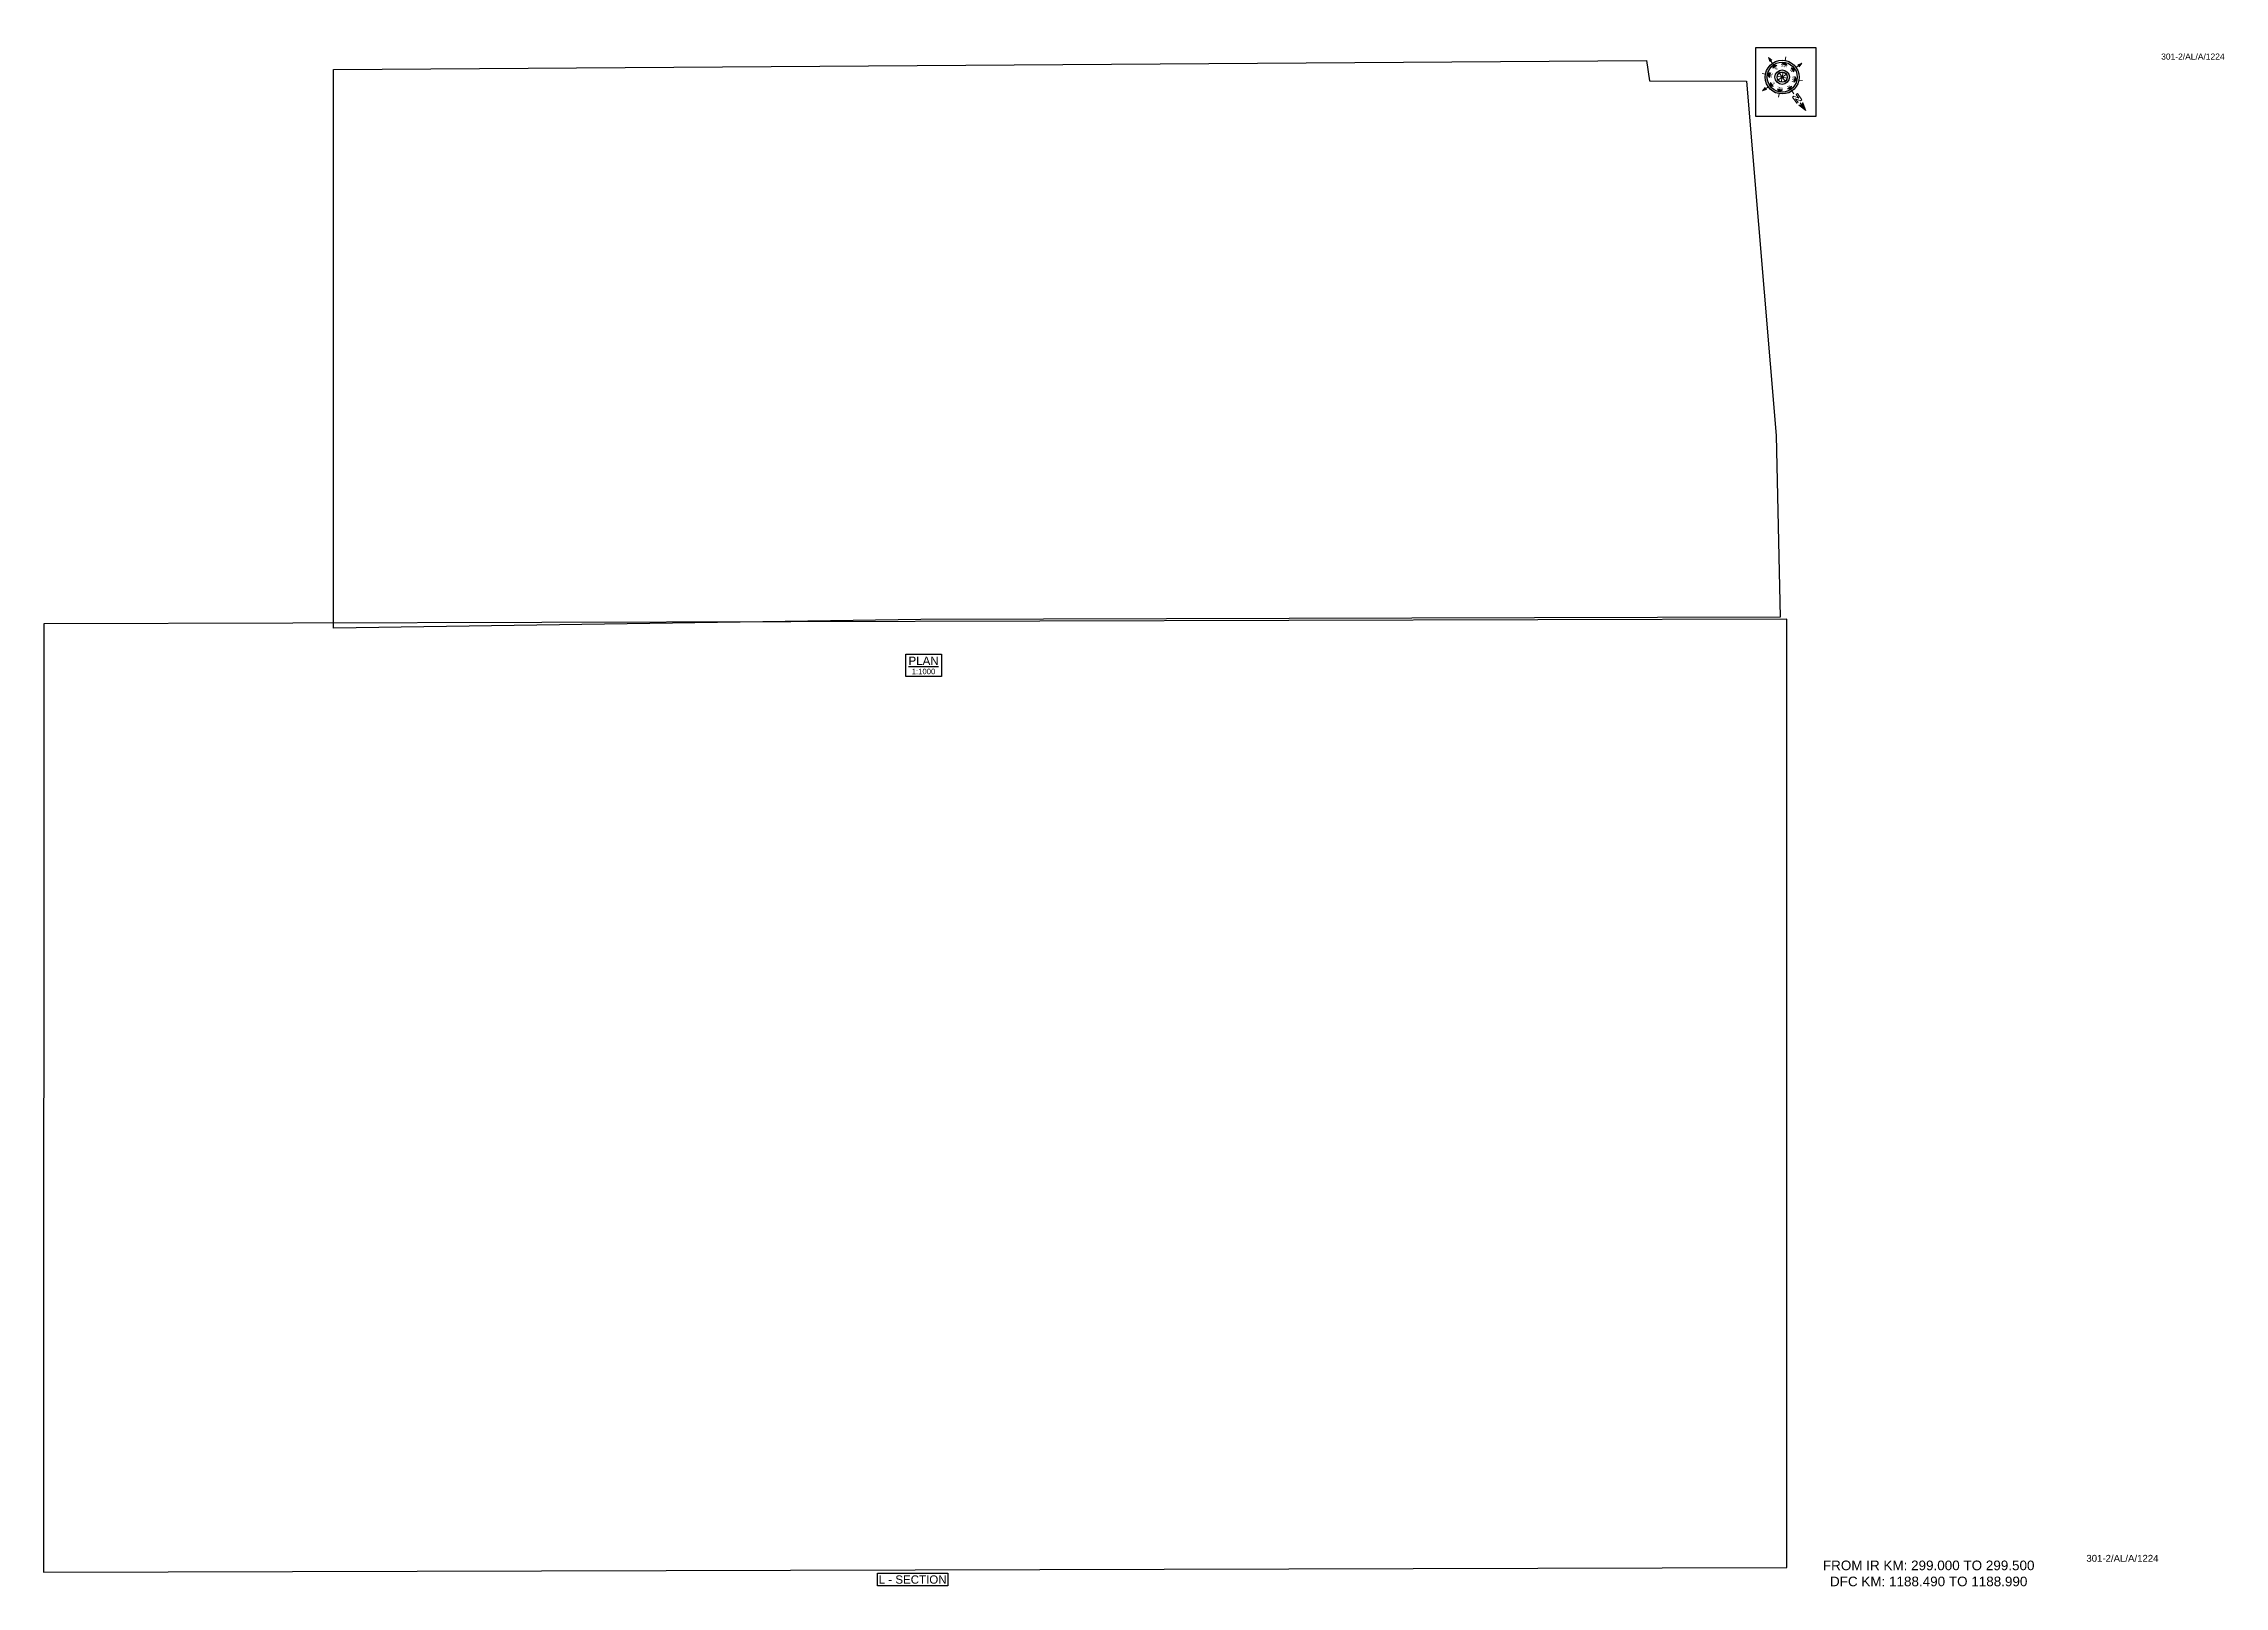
# Paper-space layout '1224' of a CAD drawing. Header units: metres. Extents: x 32 to 824, y 20 to 581.
import ezdxf
from ezdxf.enums import TextEntityAlignment as Align

# ---------------------------------------------------------------- set-up
doc = ezdxf.new("R2010")
doc.units = ezdxf.units.M
doc.header["$MEASUREMENT"] = 0
doc.layers.get('Defpoints').update_dxf_attribs({"color": 5})
doc.layers.add('title', color=7, linetype='Continuous')
doc.styles.get("Standard").update_dxf_attribs({"font": 'arial.ttf'})
doc.styles.add('Style-Arial', font='arial.ttf')

# ---------------------------------------------------------------- blocks, each defined once
blk = doc.blocks.new('N')
for points in [[(0, 8.41), (-0.49, 6.68), (0, 6.93)], [(0.49, 6.68), (0, 6.93), (0, 8.41)], [(-4.93, 0), (-4.07, 0.25), (-4.19, 0)], [(-4.07, -0.25), (-4.19, 0), (-4.93, 0)], [(-3.08, 0), (-2.59, 0.49), (-2.59, -0.49)], [(-2.18, 2.18), (-1.48, 2.18), (-2.18, 1.48)], [(0, 3.08), (0.49, 2.59), (-0.49, 2.59)], [(2.18, 2.18), (2.18, 1.48), (1.48, 2.18)], [(3.08, 0), (2.59, -0.49), (2.59, 0.49)], [(4.07, 0.25), (4.19, 0), (4.93, 0)], [(4.93, 0), (4.07, -0.25), (4.19, 0)], [(-2.18, -2.18), (-2.18, -1.48), (-1.48, -2.18)], [(0, -3.08), (-0.49, -2.59), (0.49, -2.59)], [(0, -4.93), (-0.25, -4.07), (0, -4.19)], [(0.25, -4.07), (0, -4.19), (0, -4.93)], [(2.18, -2.18), (1.48, -2.18), (2.18, -1.48)]]:
    blk.add_hatch(color=7).paths.add_polyline_path(points, flags=0)
h = blk.add_hatch(color=7)
h.paths.add_polyline_path([(0, -3.08), (0, -3.46, 1), (0, 3.46), (0, 3.08, -1)])
h.paths.add_polyline_path([(0, 1.05), (0, 1.48, 1), (0, -1.48), (0, -1.05, -1)])
at = {"color": 7, "linetype": 'ByBlock', "lineweight": 13}
for p, q in [((-0.61, 4.57), (-0.61, 6.12)), ((-0.61, 6.12), (-0.3, 6.12)), ((-0.3, 6.12), (0.32, 5.19)), ((0.32, 4.57), (-0.3, 5.5)), ((-0.3, 5.5), (-0.3, 4.57)), ((0.32, 5.19), (0.32, 6.12)), ((0.32, 6.12), (0.64, 6.12)), ((0.64, 6.12), (0.64, 4.57))]:
    blk.add_line(p, q, dxfattribs=at)
at = {"color": 7, "lineweight": 13}
for p, q in [((0, 6.41), (0, 7.28)), ((-3.46, 0), (-4.19, 0)), ((-2.45, 2.45), (-2.97, 2.97)), ((1.05, 0), (-1.05, 0)), ((-1.05, 0), (1.05, 0)), ((-0.74, 0.74), (0.74, -0.74)), ((0.74, 0.74), (-0.74, -0.74)), ((0.74, -0.74), (-0.74, 0.74)), ((-0.74, -0.74), (0.74, 0.74)), ((0, 3.46), (0, 4.19)), ((0, 3.46), (0, 3.08)), ((0, 1.05), (0, 1.48)), ((0, 1.05), (0, -1.05)), ((0, -1.05), (0, 1.05)), ((2.45, 2.45), (2.97, 2.97)), ((3.46, 0), (4.19, 0)), ((-2.45, -2.45), (-2.97, -2.97)), ((0, -1.05), (0, -1.48)), ((0, -3.46), (0, -3.08)), ((0, -3.46), (0, -4.19)), ((2.45, -2.45), (2.97, -2.97))]:
    blk.add_line(p, q, dxfattribs=at)
at = {"color": 7, "linetype": 'ByBlock', "lineweight": 13}
for points in [[(-0.3, 4.57), (-0.61, 4.57)], [(0.32, 4.57), (0.64, 4.57)]]:
    blk.add_lwpolyline(points, dxfattribs=at)
at = {"color": 7, "lineweight": 13}
for points in [[(0, 8.41), (-0.49, 6.68), (0, 6.93), (0, 6.93)], [(0.49, 6.68), (0, 6.93), (0, 8.41), (0, 8.41)], [(-4.93, 0), (-4.07, 0.25), (-4.19, 0), (-4.19, 0)], [(-4.07, -0.25), (-4.19, 0), (-4.93, 0), (-4.93, 0)], [(-3.08, 0), (-2.59, 0.49), (-2.59, -0.49), (-2.59, -0.49)], [(-2.18, 2.18), (-1.48, 2.18), (-2.18, 1.48), (-2.18, 1.48)], [(0, 3.08), (0.49, 2.59), (-0.49, 2.59), (-0.49, 2.59)], [(2.18, 2.18), (2.18, 1.48), (1.48, 2.18), (1.48, 2.18)], [(3.08, 0), (2.59, -0.49), (2.59, 0.49), (2.59, 0.49)], [(4.07, 0.25), (4.19, 0), (4.93, 0), (4.93, 0)], [(4.93, 0), (4.07, -0.25), (4.19, 0), (4.19, 0)], [(-2.18, -2.18), (-2.18, -1.48), (-1.48, -2.18), (-1.48, -2.18)], [(0, -3.08), (-0.49, -2.59), (0.49, -2.59), (0.49, -2.59)], [(0, -4.93), (-0.25, -4.07), (0, -4.19), (0, -4.19)], [(0.25, -4.07), (0, -4.19), (0, -4.93), (0, -4.93)], [(2.18, -2.18), (1.48, -2.18), (2.18, -1.48), (2.18, -1.48)]]:
    blk.add_lwpolyline(points, close=True, dxfattribs=at)
at = {"color": 7}
for radius in [3.46, 3.08, 1.48, 1.05]:
    blk.add_circle((0, 0), radius, dxfattribs=at)
for s, rotation, p in [('W', 90, (-2.1, 0)), ('NW', 45, (-1.48, 1.48)), ('NE', 315, (1.48, 1.48)), ('E', 270, (1.97, 0)), ('SW', 135, (-1.48, -1.48)), ('SE', 225, (1.48, -1.48))]:
    blk.add_text(s, height=0.6, rotation=rotation, dxfattribs=at).set_placement(p, align=Align.CENTER)
for s, p in [('N', (0, 2.1)), ('S', (0, -2.47))]:
    blk.add_text(s, height=0.6, dxfattribs=at).set_placement(p, align=Align.CENTER)

psp = doc.layouts.new('1224')

# ---------------------------------------------------------------- linework, layer by layer
for points in [[(676, 579), (653.96, 579), (653.96, 554.19), (676, 554.19)], [(334.78, 20), (334.78, 24.6), (360.31, 24.6), (360.31, 20)]]:
    psp.add_lwpolyline(points, close=True)
at = {"layer": 'Defpoints'}
for points in [[(137.07, 571.19), (614.34, 574.44), (615.36, 566.99), (650.61, 566.94), (661.42, 438.15), (662.88, 372.14), (350.6, 371.19), (137.11, 368.11)], [(31.7, 25), (665.28, 26.64), (665.28, 371.32), (31.72, 369.68)]]:
    psp.add_lwpolyline(points, close=True, dxfattribs=at)
at = {"layer": 'title', "color": 7, "linetype": 'Continuous', "lineweight": -3}
psp.add_lwpolyline([(345.14, 358.68), (358.03, 358.68), (358.03, 350.53), (345.14, 350.53)], close=True, dxfattribs=at)

# ---------------------------------------------------------------- block references
at = {"xscale": 1.771541522973351, "yscale": 1.771541522973351, "zscale": 1.771541522973351, "rotation": 215.1222936235771}
psp.add_blockref('N', (663.62, 568.39), dxfattribs=at)

# ---------------------------------------------------------------- texts
at = {"style": 'Style-Arial'}
for height, p in [(2.2, (801.38, 574.76)), (2.5, (774.19, 28.76))]:
    psp.add_text('301-2/AL/A/1224', height=height, dxfattribs=at).set_placement(p)
at = {"insert": (674.74, 29.19), "char_height": 3.5, "attachment_point": 1, "style": 'Style-Arial'}
psp.add_mtext_dynamic_manual_height_columns('\\pxqc;FROM IR KM: 299.000 TO 299.500 {\\C1;DFC KM: 1188.490 TO 1188.990 }', width=84.2726, gutter_width=17.5, heights=[0], dxfattribs=at)
at = {"layer": 'title', "color": 7, "linetype": 'Continuous', "lineweight": -3, "style": 'Style-Arial'}
for s, height, p in [('%%UPLAN', 3, (351.53, 356.24)), ('1:1000', 2, (351.53, 352.37))]:
    psp.add_text(s, height=height, dxfattribs=at).set_placement(p, align=Align.MIDDLE)
at = {"layer": 'title', "style": 'Style-Arial'}
psp.add_text('L - SECTION', height=3, rotation=0.00006, dxfattribs=at).set_placement((347.57, 22.3), align=Align.MIDDLE_CENTER)

# ---------------------------------------------------------------- viewports
at = {"layer": 'Defpoints', "view_twist_angle": 217.50998762}
vp = psp.add_viewport(center=(399.97, 471.27), size=(525.81, 206.3299), view_center_point=(1545731.03, -3073669.7), view_height=206.3301, status=3, dxfattribs=at)
vp.dxf.flags = 0x10000  # cut along an outline
vp.dxf.clipping_boundary_handle = psp.add_lwpolyline([(137.07, 571.19), (614.34, 574.44), (615.36, 566.99), (650.61, 566.94), (661.42, 438.15), (662.88, 372.14), (350.6, 371.19), (137.11, 368.11)], format="xyb", close=True, dxfattribs={"invisible": 1}).dxf.handle
at = {"layer": 'Defpoints'}
vp = psp.add_viewport(center=(348.49, 198.16), size=(633.58, 346.322), view_center_point=(2205.39, -12066.64), view_height=346.3223, dxfattribs=at)
vp.dxf.flags = 0x10000  # cut along an outline
vp.dxf.clipping_boundary_handle = psp.add_lwpolyline([(31.7, 25), (665.28, 26.64), (665.28, 371.32), (31.72, 369.68)], format="xyb", close=True, dxfattribs={"invisible": 1}).dxf.handle

doc.saveas('drawing.dxf')
